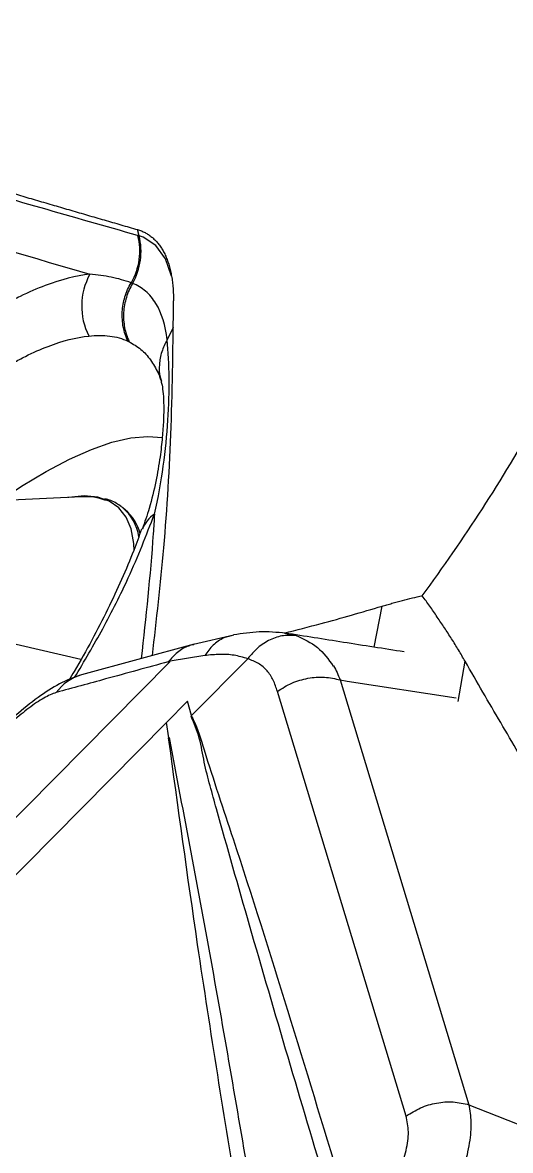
# Model space of a CAD drawing. Extents: x 398 to 508, y 623 to 782.
# Drawn here: x 499.306 to 501.296, y 658.64 to 663.241 of the extents above; entities that cross this region are included whole.
import ezdxf

# ---------------------------------------------------------------- set-up
doc = ezdxf.new("R2010")
doc.units = 0
doc.header["$MEASUREMENT"] = 0
doc.layers.add('GEOMETRY', color=2, linetype='Continuous', lineweight=25)

msp = doc.modelspace()

# ---------------------------------------------------------------- linework, layer by layer
at = {"layer": 'GEOMETRY'}
for p, q in [((499.7815, 662.3707), (499.7751, 662.3961)), ((499.9199, 661.9962), (499.896, 661.9466)), ((499.8611, 661.8076), (499.8642, 661.799)), ((499.8615, 661.8071), (499.8612, 661.8077)), ((499.5466, 661.3057), (499.1206, 661.2862)), ((499.7152, 661.2615), (499.7106, 661.2651)), ((499.7252, 661.2534), (499.7152, 661.2615)), ((499.7612, 661.0891), (499.7595, 661.1126)), ((500.7404, 660.6926), (500.7724, 660.8598)), ((499.5441, 660.6421), (499.2018, 660.7218)), ((500.1684, 660.7424), (500.0032, 660.7042)), ((500.3771, 660.749), (500.4226, 660.7398)), ((500.0062, 660.7056), (499.5466, 660.5798)), ((499.9069, 660.6333), (493.5005, 654.157)), ((499.9089, 660.6353), (499.9069, 660.6333)), ((500.0493, 660.6586), (499.9089, 660.6353)), ((500.2244, 660.6453), (499.9952, 660.4136)), ((501.0831, 660.4718), (501.1111, 660.6351)), ((500.6018, 660.5591), (501.1267, 658.8264)), ((500.6018, 660.5591), (500.6303, 660.5547)), ((500.6303, 660.5547), (501.0743, 660.4859)), ((500.8706, 658.7799), (500.3457, 660.5126)), ((499.9788, 660.4723), (499.8927, 660.3852)), ((499.9952, 660.4136), (499.9788, 660.4723)), ((499.9958, 660.4115), (499.9952, 660.4136)), ((499.8927, 660.3852), (493.755, 654.1806)), ((499.9028, 660.323), (499.8927, 660.3852)), ((501.1267, 658.8264), (502.4254, 658.3092))]:
    msp.add_line(p, q, dxfattribs=at)
at = {"layer": 'GEOMETRY', "flags": 128}
for points in [[(499.9131, 662.2062), (499.8888, 662.2767), (499.85, 662.3309), (499.7976, 662.3652), (499.7815, 662.3707), (499.7815, 662.3707), (499.7815, 662.3707)], [(499.2153, 661.2906), (499.3026, 661.3492), (499.4026, 661.4098), (499.4977, 661.4602), (499.5873, 661.4998), (499.6707, 661.5286), (499.7474, 661.5462), (499.8168, 661.5526), (499.877, 661.548)], [(499.7617, 661.086), (499.7598, 661.1162), (499.7487, 661.1749), (499.7283, 661.2235), (499.6987, 661.2616), (499.6602, 661.2889), (499.613, 661.305), (499.5577, 661.31), (499.4946, 661.3037), (499.4921, 661.3032)]]:
    msp.add_lwpolyline(points, dxfattribs=at)
at = {"layer": 'GEOMETRY'}
for centre, radius, start, end in [((499.5258, 662.3069), 0.2636, 330.4105, 14.0001), ((499.8171, 662.084), 0.2697, 151.2536, 206.8596), ((499.5645, 661.0785), 0.228, 69.1208, 94.4844), ((499.5838, 661.111), 0.1998, 9.2372, 48.8846), ((499.5996, 661.1076), 0.1924, 14.5529, 49.2583), ((499.9103, 661.1322), 0.1225, 122.5684, 160.2707), ((499.6003, 660.3938), 0.1936, 106.0989, 143.8716)]:
    msp.add_arc(centre, radius, start, end, dxfattribs=at)
for points, knots in [([(495.5675, 663.8173), (495.5942, 663.8065), (495.6477, 663.7849), (495.7275, 663.7529), (495.807, 663.7211), (495.8863, 663.6896), (495.9653, 663.6584), (496.0439, 663.6276), (496.1223, 663.5971), (496.2003, 663.5669), (496.2779, 663.5371), (496.3552, 663.5076), (496.4322, 663.4785), (496.5088, 663.4498), (496.5851, 663.4214), (496.661, 663.3934), (496.7366, 663.3657), (496.8119, 663.3384), (496.8868, 663.3114), (496.9615, 663.2848), (497.0358, 663.2584), (497.1098, 663.2324), (497.1835, 663.2067), (497.2569, 663.1813), (497.33, 663.1562), (497.4029, 663.1313), (497.4755, 663.1067), (497.5479, 663.0824), (497.62, 663.0583), (497.6919, 663.0345), (497.7636, 663.0109), (497.835, 662.9875), (497.9063, 662.9643), (497.9773, 662.9413), (498.0482, 662.9185), (498.1189, 662.896), (498.1894, 662.8736), (498.2597, 662.8513), (498.3299, 662.8293), (498.3999, 662.8074), (498.4697, 662.7857), (498.5394, 662.7641), (498.609, 662.7426), (498.6785, 662.7213), (498.7478, 662.7002), (498.817, 662.6791), (498.8861, 662.6582), (498.9551, 662.6374), (499.0239, 662.6167), (499.0927, 662.5962), (499.1613, 662.5757), (499.2299, 662.5554), (499.2984, 662.5351), (499.3667, 662.515), (499.435, 662.495), (499.5032, 662.475), (499.5713, 662.4552), (499.6393, 662.4354), (499.7072, 662.4157), (499.7524, 662.4027), (499.7751, 662.3961)], [0, 0, 0, 0, 0.017241, 0.034481, 0.051722, 0.068963, 0.086204, 0.103446, 0.120688, 0.137931, 0.155174, 0.172417, 0.18966, 0.206903, 0.224145, 0.241388, 0.25863, 0.275872, 0.293114, 0.310355, 0.327596, 0.344837, 0.362078, 0.379318, 0.396559, 0.413799, 0.43104, 0.44828, 0.46552, 0.482761, 0.500001, 0.517242, 0.534482, 0.551723, 0.568964, 0.586205, 0.603447, 0.620688, 0.63793, 0.655172, 0.672413, 0.689655, 0.706897, 0.724139, 0.741381, 0.758622, 0.775864, 0.793105, 0.810347, 0.827588, 0.84483, 0.862071, 0.879313, 0.896554, 0.913795, 0.931036, 0.948277, 0.965518, 0.982759, 1, 1, 1, 1]), ([(499.7752, 662.3725), (499.5138, 662.4462), (499.2507, 662.5219), (498.7197, 662.6782), (498.452, 662.7588), (497.9088, 662.9281), (497.6334, 663.0166), (497.2115, 663.1586), (497.0694, 663.2075), (496.7817, 663.3088), (496.6361, 663.3612), (496.4885, 663.4159)], [0, 0, 0, 0, 0.25, 0.25, 0.5, 0.5, 0.75, 0.75, 0.875, 0.875, 1, 1, 1, 1]), ([(500.936, 660.9026), (501.1069, 661.134), (501.3491, 661.5087), (501.6261, 662.0445), (501.8141, 662.4786), (501.9718, 662.9246), (502.0563, 663.2284), (502.0933, 663.3816)], [0, 0, 0, 0, 0.2281753, 0.3531753, 0.4781753, 0.6031753, 0.7281753, 0.7281753, 0.7281753, 0.7281753]), ([(498.2068, 662.6342), (498.4399, 662.5595), (498.6703, 662.4878), (499.1278, 662.3481), (499.3549, 662.2802), (499.5806, 662.2137)], [0, 0, 0, 0, 0.5, 0.5, 1, 1, 1, 1]), ([(499.7752, 662.3725), (499.7833, 662.3406), (499.7852, 662.3067), (499.7762, 662.2405), (499.7653, 662.2081), (499.749, 662.1791)], [0, 0, 0, 0, 0.5, 0.5, 1, 1, 1, 1]), ([(499.7751, 662.3961), (499.7777, 662.3953), (499.7831, 662.3937), (499.7908, 662.3908), (499.7984, 662.3876), (499.8057, 662.384), (499.8129, 662.38), (499.8198, 662.3757), (499.8265, 662.3711), (499.833, 662.366), (499.8393, 662.3607), (499.8454, 662.3549), (499.8513, 662.3489), (499.8569, 662.3424), (499.8624, 662.3357), (499.8676, 662.3286), (499.8725, 662.3211), (499.8773, 662.3133), (499.8818, 662.3052), (499.8861, 662.2967), (499.8901, 662.2879), (499.8939, 662.2788), (499.8975, 662.2694), (499.9009, 662.2596), (499.904, 662.2495), (499.9068, 662.2391), (499.9094, 662.2284), (499.9118, 662.2174), (499.914, 662.2061), (499.9158, 662.1945), (499.9175, 662.1826), (499.9189, 662.1704), (499.92, 662.1579), (499.9209, 662.1452), (499.9215, 662.1321), (499.9219, 662.1189), (499.922, 662.1098), (499.922, 662.1053)], [0, 0, 0, 0, 0.0285709, 0.0571415, 0.0857119, 0.1142825, 0.1428533, 0.1714244, 0.199996, 0.2285679, 0.2571401, 0.2857125, 0.314285, 0.3428574, 0.3714296, 0.4000014, 0.4285726, 0.4571432, 0.4857128, 0.5142814, 0.5428493, 0.571417, 0.5999848, 0.6285532, 0.6571222, 0.6856922, 0.7142631, 0.742835, 0.7714078, 0.7999814, 0.8285555, 0.8571301, 0.8857049, 0.9142796, 0.9428538, 0.9714274, 1, 1, 1, 1]), ([(499.5806, 662.2137), (499.5246, 662.2081), (499.4638, 662.1928), (499.3655, 662.1556), (499.3315, 662.1408), (499.2787, 662.115), (499.2608, 662.1058), (499.2245, 662.0862), (499.2061, 662.0759), (499.1134, 662.0216), (499.0363, 661.9697), (498.9162, 661.8799), (498.8754, 661.8479), (498.7923, 661.7798), (498.7498, 661.7435), (498.6222, 661.6306), (498.5363, 661.5493), (498.4061, 661.4189), (498.3624, 661.374), (498.2966, 661.3045), (498.2745, 661.281), (498.2303, 661.2332), (498.2082, 661.209), (498.0983, 661.0874), (498.0117, 660.9871), (497.8836, 660.8326), (497.8412, 660.7805), (497.778, 660.7011), (497.7571, 660.6745), (497.7152, 660.6209), (497.6944, 660.594), (497.5915, 660.4594), (497.5127, 660.3521), (497.3996, 660.1915), (497.3627, 660.138), (497.3088, 660.0579), (497.291, 660.0312), (497.256, 659.9778), (497.2386, 659.9511), (497.1538, 659.8188), (497.0915, 659.7161), (497.0063, 659.5666), (496.9793, 659.5175), (496.9409, 659.445), (496.9285, 659.421), (496.9043, 659.3734), (496.8926, 659.3498), (496.8364, 659.2335), (496.7985, 659.1461), (496.7526, 659.0229), (496.739, 658.9832), (496.7215, 658.9256), (496.7162, 658.9068), (496.7064, 658.8697), (496.702, 658.8515), (496.6825, 658.7632), (496.675, 658.7), (496.6757, 658.6159), (496.678, 658.5897), (496.6844, 658.5531), (496.6871, 658.5413), (496.6918, 658.5244), (496.6944, 658.5161), (496.6978, 658.5067), (496.6993, 658.5028), (496.7003, 658.5001), (496.7008, 658.4988), (496.7013, 658.4976)], [0, 0, 0, 0, 0.0625, 0.0625, 0.09375, 0.09375, 0.109375, 0.109375, 0.125, 0.125, 0.1875, 0.1875, 0.21875, 0.21875, 0.25, 0.25, 0.3125, 0.3125, 0.34375, 0.34375, 0.359375, 0.359375, 0.375, 0.375, 0.4375, 0.4375, 0.46875, 0.46875, 0.484375, 0.484375, 0.5, 0.5, 0.5625, 0.5625, 0.59375, 0.59375, 0.609375, 0.609375, 0.625, 0.625, 0.6875, 0.6875, 0.71875, 0.71875, 0.734375, 0.734375, 0.75, 0.75, 0.8125, 0.8125, 0.84375, 0.84375, 0.859375, 0.859375, 0.875, 0.875, 0.9375, 0.9375, 0.96875, 0.96875, 0.984375, 0.984375, 0.992187, 0.996094, 0.998047, 0.998047, 1, 1, 1, 1]), ([(499.749, 662.179), (499.7231, 662.1886), (499.6962, 662.1962), (499.6401, 662.2077), (499.611, 662.2115), (499.5806, 662.2137)], [0, 0, 0, 0, 0.5, 0.5, 1, 1, 1, 1]), ([(499.7357, 661.9413), (499.7272, 661.9596), (499.721, 661.9791), (499.7134, 662.0192), (499.712, 662.0399), (499.7143, 662.0813), (499.718, 662.1019), (499.73, 662.1418), (499.7385, 662.1611), (499.749, 662.1791)], [0, 0, 0, 0, 0.25, 0.25, 0.5, 0.5, 0.75, 0.75, 1, 1, 1, 1]), ([(499.755, 662.1768), (499.7443, 662.1588), (499.7358, 662.1395), (499.7235, 662.0996), (499.7198, 662.079), (499.7174, 662.0376), (499.7186, 662.0169), (499.7262, 661.9767), (499.7324, 661.9572), (499.7409, 661.9389)], [0, 0, 0, 0, 0.25, 0.25, 0.5, 0.5, 0.75, 0.75, 1, 1, 1, 1]), ([(499.896, 661.9466), (499.8897, 662.0049), (499.8742, 662.0552), (499.8443, 662.1044), (499.8378, 662.1135), (499.8238, 662.1303), (499.8163, 662.1379), (499.7925, 662.1585), (499.7747, 662.1691), (499.755, 662.1768)], [0, 0, 0, 0, 0.5, 0.5, 0.625, 0.625, 0.75, 0.75, 1, 1, 1, 1]), ([(499.8358, 660.659), (499.8524, 660.8042), (499.8871, 661.1063), (499.916, 661.5885), (499.92, 661.933), (499.922, 662.1053)], [0, 0, 0, 0, 0.316332, 0.658171, 1, 1, 1, 1]), ([(496.9456, 658.5643), (496.9306, 658.6021), (496.9234, 658.6467), (496.9237, 658.749), (496.9313, 658.8066), (496.9501, 658.8873), (496.9543, 658.9039), (496.9636, 658.9376), (496.9687, 658.9548), (496.9853, 659.0074), (496.9981, 659.0436), (497.0412, 659.1559), (497.0765, 659.2355), (497.1288, 659.3414), (497.1397, 659.3629), (497.162, 659.4063), (497.1735, 659.4281), (497.209, 659.4941), (497.234, 659.5388), (497.3125, 659.6748), (497.3698, 659.7682), (497.4475, 659.8886), (497.4634, 659.9129), (497.4955, 659.9614), (497.5117, 659.9857), (497.561, 660.0586), (497.5947, 660.1073), (497.6979, 660.2535), (497.7696, 660.3513), (497.8632, 660.4738), (497.8821, 660.4984), (497.9201, 660.5473), (497.9392, 660.5716), (497.9965, 660.6439), (498.035, 660.6916), (498.1513, 660.8327), (498.2298, 660.9244), (498.3295, 661.0358), (498.3495, 661.058), (498.3896, 661.1018), (498.4096, 661.1234), (498.4693, 661.1872), (498.5089, 661.2284), (498.627, 661.3483), (498.7049, 661.4231), (498.8208, 661.5272), (498.8594, 661.5607), (498.9349, 661.6236), (498.9719, 661.6531), (499.0811, 661.7363), (499.1512, 661.7843), (499.2356, 661.8346), (499.2523, 661.8441), (499.2854, 661.8623), (499.3017, 661.8708), (499.3497, 661.8947), (499.3806, 661.9084), (499.4701, 661.9428), (499.5255, 661.957), (499.5764, 661.9621)], [0, 0, 0, 0, 0.0625, 0.0625, 0.125, 0.125, 0.140625, 0.140625, 0.15625, 0.15625, 0.1875, 0.1875, 0.25, 0.25, 0.265625, 0.265625, 0.28125, 0.28125, 0.3125, 0.3125, 0.375, 0.375, 0.390625, 0.390625, 0.40625, 0.40625, 0.4375, 0.4375, 0.5, 0.5, 0.515625, 0.515625, 0.53125, 0.53125, 0.5625, 0.5625, 0.625, 0.625, 0.640625, 0.640625, 0.65625, 0.65625, 0.6875, 0.6875, 0.75, 0.75, 0.78125, 0.78125, 0.8125, 0.8125, 0.875, 0.875, 0.890625, 0.890625, 0.90625, 0.90625, 0.9375, 0.9375, 1, 1, 1, 1]), ([(499.5764, 661.9621), (499.6071, 661.9651), (499.6355, 661.9653), (499.6885, 661.9587), (499.7131, 661.9518), (499.7358, 661.9413)], [0, 0, 0, 0, 0.5, 0.5, 1, 1, 1, 1]), ([(499.7409, 661.9389), (499.7572, 661.9292), (499.7898, 661.9099), (499.8296, 661.8669), (499.8493, 661.8298), (499.8591, 661.8115)], [0, 0, 0, 0, 0.336512, 0.673031, 1, 1, 1, 1]), ([(499.8443, 661.2355), (499.8598, 661.3014), (499.8714, 661.3671), (499.8891, 661.4955), (499.8951, 661.5582), (499.9028, 661.6786), (499.9044, 661.7364), (499.9036, 661.8457), (499.9011, 661.8973), (499.896, 661.9466)], [0, 0, 0, 0, 0.25, 0.25, 0.5, 0.5, 0.75, 0.75, 1, 1, 1, 1]), ([(499.896, 661.9466), (499.8878, 661.9305), (499.8715, 661.8983), (499.8631, 661.8458), (499.8634, 661.8049), (499.8709, 661.7834), (499.8727, 661.7783)], [0, 0, 0, 0, 0.302147, 0.604294, 0.906438, 1, 1, 1, 1]), ([(499.8712, 661.7779), (499.8725, 661.7728), (499.876, 661.7599), (499.8802, 661.7272), (499.8826, 661.6796), (499.8814, 661.6196), (499.8766, 661.5481), (499.8673, 661.4651), (499.8504, 661.3677), (499.8273, 661.2681), (499.8042, 661.2028), (499.7943, 661.1747)], [0, 0, 0, 0, 0.066117, 0.17038, 0.281505, 0.390248, 0.498723, 0.614449, 0.749157, 0.89202, 1, 1, 1, 1]), ([(499.8591, 661.8115), (499.8597, 661.8106), (499.8605, 661.8094), (499.861, 661.8079), (499.8611, 661.8076)], [0, 0, 0, 0, 0.79773, 1, 1, 1, 1]), ([(499.8594, 661.8117), (499.8599, 661.8107), (499.863, 661.8051), (499.8669, 661.7921), (499.87, 661.7814)], [0, 0, 0, 0, 0.175588, 1, 1, 1, 1]), ([(499.7094, 661.2659), (499.6958, 661.2753), (499.6753, 661.2893), (499.6505, 661.2957), (499.6421, 661.2979)], [0, 0, 0, 0, 0.663663, 1, 1, 1, 1]), ([(499.5188, 660.5685), (499.558, 660.6354), (499.6388, 660.7732), (499.7524, 660.999), (499.811, 661.1497), (499.8443, 661.2355)], [0, 0, 0, 0, 0.288712, 0.595573, 1, 1, 1, 1]), ([(499.8443, 661.2355), (499.8426, 661.2092), (499.8297, 661.0076), (499.8087, 660.8145), (499.7904, 660.6466)], [0, 0, 0, 0, 0.1302844, 1, 1, 1, 1]), ([(499.7915, 661.1743), (499.7813, 661.1454), (499.7577, 661.0792), (499.7114, 660.9695), (499.6547, 660.8474), (499.5897, 660.7218), (499.5361, 660.6248), (499.502, 660.5693), (499.4945, 660.557)], [0, 0, 0, 0, 0.152735, 0.350323, 0.548557, 0.746555, 0.943691, 1, 1, 1, 1]), ([(500.7724, 660.8598), (500.7791, 660.8618), (500.7926, 660.8658), (500.8131, 660.8717), (500.8342, 660.8776), (500.862, 660.8851), (500.8962, 660.8936), (500.9228, 660.8996), (500.936, 660.9026)], [0, 0, 0, 0, 0.118764, 0.241787, 0.368915, 0.499983, 0.750487, 1, 1, 1, 1]), ([(501.1111, 660.6351), (501.1021, 660.6506), (501.0843, 660.6815), (501.0562, 660.727), (501.0271, 660.7717), (500.9975, 660.8159), (500.9672, 660.8596), (500.9464, 660.8883), (500.936, 660.9026)], [0, 0, 0, 0, 0.166662, 0.333325, 0.500012, 0.666686, 0.833343, 1, 1, 1, 1]), ([(500.3729, 660.7499), (500.4233, 660.7628), (500.557, 660.7969), (500.6897, 660.8357), (500.7724, 660.8599)], [0, 0, 0, 0, 0.376784, 1, 1, 1, 1]), ([(500.3796, 660.7496), (500.3439, 660.7529), (500.2751, 660.7594), (500.202, 660.7481), (500.1669, 660.7427)], [0, 0, 0, 0, 0.518558, 1, 1, 1, 1]), ([(500.1672, 660.7413), (500.1537, 660.7384), (500.1234, 660.7319), (500.0821, 660.7034), (500.0601, 660.6734), (500.0493, 660.6586)], [0, 0, 0, 0, 0.28945, 0.650672, 1, 1, 1, 1]), ([(500.4226, 660.7398), (500.4051, 660.7409), (500.3695, 660.7429), (500.3154, 660.7249), (500.2648, 660.6931), (500.2378, 660.6612), (500.2246, 660.6456)], [0, 0, 0, 0, 0.245715, 0.499928, 0.754179, 1, 1, 1, 1]), ([(500.8621, 660.6734), (500.7797, 660.6864), (500.6183, 660.7118), (500.4565, 660.7375), (500.3773, 660.7501)], [0, 0, 0, 0, 0.5103404, 1, 1, 1, 1]), ([(500.4226, 660.7398), (500.4529, 660.7261), (500.513, 660.6988), (500.5536, 660.6433), (500.5736, 660.6158)], [0, 0, 0, 0, 0.504499, 1, 1, 1, 1]), ([(500.0048, 660.7029), (499.9978, 660.7013), (499.9738, 660.696), (499.9368, 660.6734), (499.9127, 660.6465), (499.9007, 660.6331)], [0, 0, 0, 0, 0.1720563, 0.5862438, 1, 1, 1, 1]), ([(500.2246, 660.6456), (500.2062, 660.651), (500.1698, 660.6617), (500.1102, 660.6647), (500.0701, 660.6607), (500.0493, 660.6586)], [0, 0, 0, 0, 0.329137, 0.650204, 1, 1, 1, 1]), ([(499.9007, 660.6331), (499.8155, 660.6097), (499.6633, 660.5679), (499.5109, 660.5263), (499.4439, 660.5079)], [0, 0, 0, 0, 0.56, 1, 1, 1, 1]), ([(499.9069, 660.6333), (499.9065, 660.6329), (499.9056, 660.6321), (499.9042, 660.6313), (499.9031, 660.6309), (499.9018, 660.6308), (499.9006, 660.6312), (499.9007, 660.6324), (499.9007, 660.6331)], [0, 0, 0, 0, 0.106751, 0.213208, 0.330979, 0.468841, 0.737254, 1, 1, 1, 1]), ([(500.2244, 660.6453), (500.2244, 660.6454), (500.2245, 660.6455), (500.2246, 660.6456), (500.2246, 660.6456)], [0, 0, 0, 0, 0.560067, 1, 1, 1, 1]), ([(500.3457, 660.5126), (500.3404, 660.528), (500.3298, 660.559), (500.3048, 660.5981), (500.27, 660.6281), (500.2396, 660.6396), (500.2244, 660.6453)], [0, 0, 0, 0, 0.249787, 0.499296, 0.749124, 1, 1, 1, 1]), ([(500.5749, 660.617), (500.5795, 660.6078), (500.5889, 660.5894), (500.5974, 660.5692), (500.6018, 660.5591)], [0, 0, 0, 0, 0.498796, 1, 1, 1, 1]), ([(501.621, 659.7709), (501.5966, 659.8116), (501.5478, 659.893), (501.4746, 660.0153), (501.4016, 660.1381), (501.3287, 660.2613), (501.256, 660.3851), (501.1834, 660.5096), (501.1352, 660.5932), (501.1111, 660.6351)], [0, 0, 0, 0, 0.142855, 0.285709, 0.428567, 0.571429, 0.714289, 0.857145, 1, 1, 1, 1]), ([(499.5477, 660.5801), (499.5214, 660.5709), (499.4682, 660.5522), (499.3796, 660.4963), (499.2868, 660.4248), (499.2273, 660.3675), (499.1967, 660.3381)], [0, 0, 0, 0, 0.23527, 0.476162, 0.731252, 1, 1, 1, 1]), ([(499.4439, 660.5079), (499.4276, 660.5016), (499.395, 660.4888), (499.3325, 660.4455), (499.2679, 660.3931), (499.2261, 660.3522), (499.2048, 660.3315)], [0, 0, 0, 0, 0.249073, 0.499064, 0.745848, 1, 1, 1, 1]), ([(500.5486, 658.4822), (500.442, 658.8406), (500.2886, 659.3567), (500.1324, 659.9058), (500.071, 660.1274), (500.0457, 660.222), (500.0307, 660.3239), (500.0063, 660.3814), (499.9941, 660.41)], [0, 0, 0, 0, 0.559957, 0.806347, 0.854751, 0.903289, 0.952043, 1, 1, 1, 1]), ([(499.9958, 660.4115), (499.998, 660.4071), (500.0191, 660.3644), (500.0707, 660.1934), (500.2799, 659.5704), (500.4595, 658.9773), (500.602, 658.507)], [0, 0, 0, 0, 0.007721, 0.074655, 0.266185, 1, 1, 1, 1]), ([(500.1873, 658.4188), (500.1301, 658.7714), (500.0281, 659.4011), (499.9405, 660.0409), (499.9019, 660.3224)], [0, 0, 0, 0, 0.560011, 1, 1, 1, 1]), ([(499.9038, 660.3236), (499.9631, 660.0124), (500.0818, 659.3901), (500.1893, 658.7581), (500.243, 658.4423)], [0, 0, 0, 0, 0.500104, 1, 1, 1, 1]), ([(501.1267, 658.8264), (501.1303, 658.8034), (501.1376, 658.7565), (501.1301, 658.6701), (501.1079, 658.5712), (501.0692, 658.4606), (501.015, 658.3404), (500.9451, 658.2124), (500.8609, 658.0782), (500.7948, 657.9908), (500.761, 657.946)], [0, 0, 0, 0, 0.1060913, 0.216747, 0.3320356, 0.4525106, 0.5788195, 0.7118984, 0.8524035, 1, 1, 1, 1]), ([(500.5546, 658.1483), (500.5793, 658.1741), (500.6282, 658.2251), (500.6953, 658.3067), (500.7552, 658.3897), (500.8068, 658.4753), (500.847, 658.5596), (500.873, 658.6414), (500.8835, 658.7173), (500.8749, 658.7591), (500.8707, 658.78)], [0, 0, 0, 0, 0.126547, 0.249919, 0.377175, 0.499718, 0.627528, 0.749863, 0.875036, 1, 1, 1, 1])]:
    msp.add_open_spline(points, degree=3, knots=knots, dxfattribs=at)
for points in [[(499.7815, 662.3707), (499.7794, 662.3713), (499.7773, 662.3719), (499.7752, 662.3725)], [(499.755, 662.1768), (499.753, 662.1776), (499.751, 662.1783), (499.749, 662.1791)], [(499.7358, 661.9413), (499.7375, 661.9405), (499.7392, 661.9397), (499.7409, 661.9389)], [(500.3457, 660.5126), (500.3647, 660.5247), (500.4028, 660.5489), (500.4698, 660.568), (500.5384, 660.5735), (500.5806, 660.5639), (500.6018, 660.5591)], [(500.8706, 658.7799), (500.8897, 658.7921), (500.9278, 658.8163), (500.9947, 658.8353), (501.0633, 658.8409), (501.1056, 658.8312), (501.1267, 658.8264)]]:
    msp.add_open_spline(points, degree=3, dxfattribs=at)

doc.saveas('drawing.dxf')
